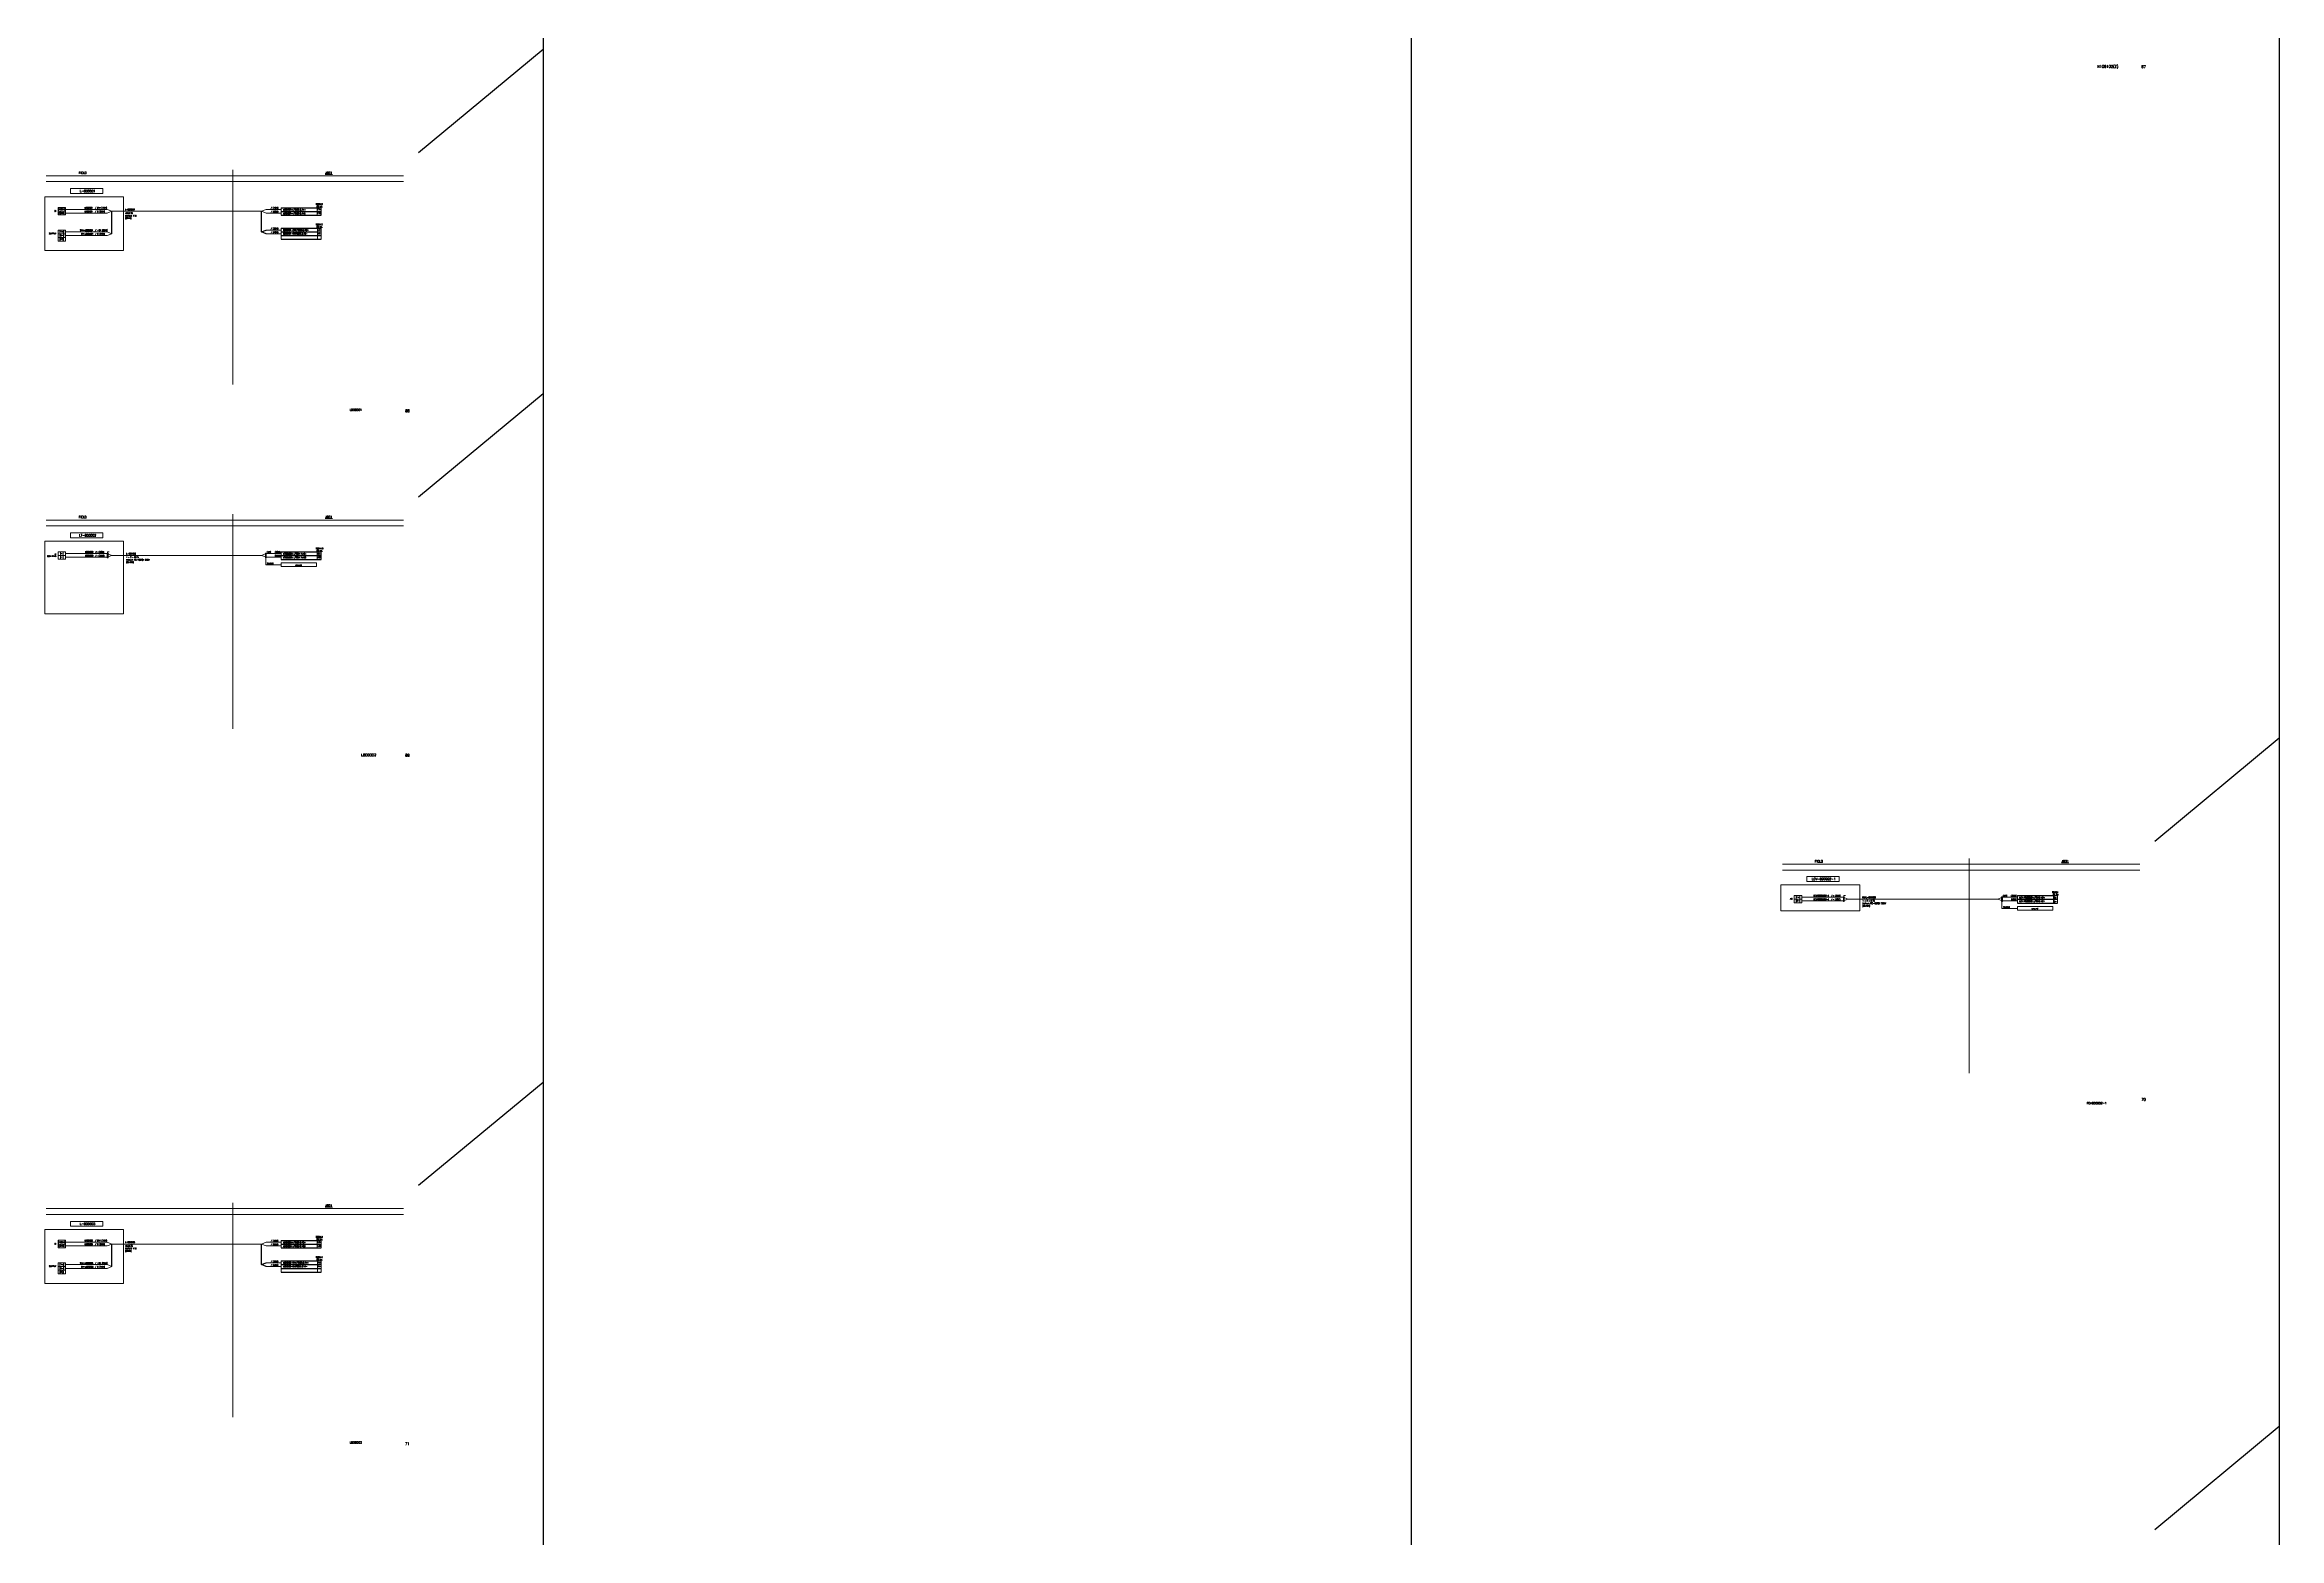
# Model space of a CAD drawing. Header units: millimetres. Extents: x -14942 to 24072, y -50285 to 2207.
# Drawn here: x -11676 to -9262, y -22244 to -20632 of the extents above; entities that cross this region are included whole.
import ezdxf
from ezdxf.enums import TextEntityAlignment as Align

# ---------------------------------------------------------------- set-up
doc = ezdxf.new("R2010")
doc.units = ezdxf.units.MM
doc.header["$MEASUREMENT"] = 0
for name, color, linetype in [('BORDER', 3, 'CONTINUOUS'), ('INSTRU', 4, 'CONTINUOUS'), ('INSTRUMENT', 1, 'CONTINUOUS'), ('LINE', 3, 'CONTINUOUS'), ('TEXT', 2, 'CONTINUOUS')]:
    doc.layers.add(name, color=color, linetype=linetype)
doc.styles.add('ROMANS', font='romans')

# ---------------------------------------------------------------- blocks, each defined once
blk = doc.blocks.new('Box')
at = {"layer": 'INSTRU', "color": 7, "lineweight": 13}
for p, q in [((660.5, -1853.3), (660.5, -1865.3)), ((699.6, -1853.3), (699.6, -1865.3)), ((703.7, -1853.3), (703.7, -1865.3))]:
    blk.add_line(p, q, dxfattribs=at)
at = {"layer": 'INSTRUMENT', "color": 7}
for p, q in [((660.5, -1853.3), (703.7, -1853.3)), ((660.5, -1857.3), (703.7, -1857.3)), ((660.5, -1861.3), (703.7, -1861.3)), ((660.5, -1865.3), (703.7, -1865.3))]:
    blk.add_line(p, q, dxfattribs=at)
blk = doc.blocks.new('BOX2')
at = {"layer": 'INSTRU', "color": 7, "lineweight": 13}
for p, q in [((-10467.9, -3369.9), (-10467.9, -3377.9)), ((-10428.8, -3369.9), (-10428.8, -3377.9)), ((-10424.6, -3369.9), (-10424.6, -3377.9))]:
    blk.add_line(p, q, dxfattribs=at)
at = {"layer": 'INSTRUMENT', "color": 7}
for p, q in [((-10467.9, -3369.9), (-10424.6, -3369.9)), ((-10467.9, -3373.9), (-10424.6, -3373.9)), ((-10467.9, -3377.9), (-10424.6, -3377.9))]:
    blk.add_line(p, q, dxfattribs=at)
blk = doc.blocks.new('AA')
at = {"layer": 'INSTRU', "color": 7, "lineweight": 13}
for p, q in [((660.4, -1836.1), (674.5, -1836.1)), ((660.4, -1836.1), (660.4, -1840.1)), ((660.4, -1840.1), (698.6, -1840.1)), ((667.7, -1836.1), (698.6, -1836.1)), ((698.6, -1836.1), (698.6, -1840.1))]:
    blk.add_line(p, q, dxfattribs=at)
at = {"layer": 'TEXT', "color": 7, "lineweight": 13, "style": 'ROMANS'}
blk.add_text('ground', height=1.5, dxfattribs=at).set_placement((675.9, -1839.1))

msp = doc.modelspace()

# ---------------------------------------------------------------- linework, layer by layer
at = {"layer": 'BORDER', "color": 7, "lineweight": 13}
for p, q in [((-11674, -20773.5), (-11288, -20773.5)), ((-11674, -20779.8), (-11288, -20779.8)), ((-11674, -21145.2), (-11288, -21145.2)), ((-11674, -21151.5), (-11288, -21151.5)), ((-9799, -21516.8), (-9413, -21516.8)), ((-9799, -21523.1), (-9413, -21523.1)), ((-11674, -21888.5), (-11288, -21888.5)), ((-11674, -21894.8), (-11288, -21894.8))]:
    msp.add_line(p, q, dxfattribs=at)
at = {"layer": 'BORDER', "color": 7, "lineweight": 13, "ltscale": 2.5}
for p, q in [((-11472.5, -20767.2), (-11472.5, -20998.8)), ((-11472.5, -21138.9), (-11472.5, -21370.4)), ((-9597.5, -21510.5), (-9597.5, -21742.1)), ((-11472.5, -21882.2), (-11472.5, -22113.7))]:
    msp.add_line(p, q, dxfattribs=at)
at = {"layer": 'INSTRU', "color": 7, "lineweight": 13}
for p, q in [((-11661.2, -20807.8), (-11653.2, -20807.8)), ((-11661.2, -20807.8), (-11661.2, -20811.8)), ((-11661.2, -20811.8), (-11653.2, -20811.8)), ((-11661.2, -20811.8), (-11661.2, -20815.8)), ((-11661.2, -20815.8), (-11653.2, -20815.8)), ((-11661.2, -20815.8), (-11653.2, -20815.8)), ((-11653.2, -20807.8), (-11653.2, -20811.8)), ((-11653.2, -20811.8), (-11653.2, -20815.8)), ((-11661.2, -20832.1), (-11653.2, -20832.1)), ((-11661.2, -20832.1), (-11653.2, -20832.1)), ((-11661.2, -20832.1), (-11653.2, -20832.1)), ((-11661.2, -20832.1), (-11661.2, -20836.1)), ((-11661.2, -20836.1), (-11661.2, -20844.1)), ((-11661.2, -20836.1), (-11653.2, -20836.1)), ((-11661.2, -20840.1), (-11653.2, -20840.1)), ((-11661.2, -20844.1), (-11653.2, -20844.1)), ((-11653.2, -20832.1), (-11653.2, -20836.1)), ((-11653.2, -20836.1), (-11653.2, -20844.1)), ((-11661.2, -21179.4), (-11653.2, -21179.4)), ((-11661.2, -21179.4), (-11661.2, -21183.4)), ((-11661.2, -21183.4), (-11653.2, -21183.4)), ((-11661.2, -21183.4), (-11661.2, -21187.4)), ((-11661.2, -21187.4), (-11653.2, -21187.4)), ((-11661.2, -21187.4), (-11653.2, -21187.4)), ((-11653.2, -21179.4), (-11653.2, -21183.4)), ((-11653.2, -21183.4), (-11653.2, -21187.4)), ((-11420.2, -21191.4), (-11420.2, -21191.6)), ((-9786.2, -21550.4), (-9778.2, -21550.4)), ((-9786.2, -21550.4), (-9786.2, -21554.4)), ((-9786.2, -21554.4), (-9778.2, -21554.4)), ((-9786.2, -21554.4), (-9786.2, -21558.4)), ((-9786.2, -21558.4), (-9778.2, -21558.4)), ((-9786.2, -21558.4), (-9778.2, -21558.4)), ((-9778.2, -21550.4), (-9778.2, -21554.4)), ((-9778.2, -21554.4), (-9778.2, -21558.4)), ((-9545.3, -21562.4), (-9545.3, -21562.5)), ((-11661.2, -21922.7), (-11653.2, -21922.7)), ((-11661.2, -21922.7), (-11661.2, -21926.7)), ((-11661.2, -21926.7), (-11653.2, -21926.7)), ((-11661.2, -21926.7), (-11661.2, -21930.7)), ((-11661.2, -21930.7), (-11653.2, -21930.7)), ((-11661.2, -21930.7), (-11653.2, -21930.7)), ((-11653.2, -21922.7), (-11653.2, -21926.7)), ((-11653.2, -21926.7), (-11653.2, -21930.7)), ((-11661.2, -21947), (-11653.2, -21947)), ((-11661.2, -21947), (-11653.2, -21947)), ((-11661.2, -21947), (-11653.2, -21947)), ((-11661.2, -21947), (-11661.2, -21951)), ((-11661.2, -21951), (-11661.2, -21959)), ((-11661.2, -21951), (-11653.2, -21951)), ((-11661.2, -21955), (-11653.2, -21955)), ((-11661.2, -21959), (-11653.2, -21959)), ((-11653.2, -21947), (-11653.2, -21951)), ((-11653.2, -21951), (-11653.2, -21959))]:
    msp.add_line(p, q, dxfattribs=at)
at = {"layer": 'INSTRUMENT', "color": 7}
for p, q in [((-11137.4, -2798.3), (-11137.4, -38144.8)), ((-10199.9, -2798.3), (-10199.9, -35286.8)), ((-9262.4, -3170), (-9262.4, -50285.5)), ((-11271.9, -20748.4), (-11137.4, -20636.9)), ((-11603.2, -20836.1), (-11603.2, -20811.8)), ((-11441.3, -20834.1), (-11441.3, -20811.8)), ((-11441.3, -20834.1), (-11436.3, -20832.1)), ((-11436.3, -20836.1), (-11441.3, -20834.1)), ((-11271.9, -21120.1), (-11137.4, -21008.6)), ((-11271.9, -21120.1), (-11137.4, -21008.6)), ((-9396.9, -21491.7), (-9262.4, -21380.2)), ((-11271.9, -21863.3), (-11137.4, -21751.9)), ((-11271.9, -21863.3), (-11137.4, -21751.9)), ((-11603.2, -21951), (-11603.2, -21926.7)), ((-11441.3, -21949), (-11441.3, -21926.7)), ((-11441.3, -21949), (-11436.3, -21947)), ((-11436.3, -21951), (-11441.3, -21949)), ((-9396.9, -22235), (-9262.4, -22123.5))]:
    msp.add_line(p, q, dxfattribs=at)
at = {"layer": 'LINE', "color": 7, "lineweight": 13, "ltscale": 8}
for p, q in [((-11675.6, -20854.3), (-11675.6, -20796.2)), ((-11590.4, -20796.2), (-11675.6, -20796.2)), ((-11590.4, -20854.3), (-11590.4, -20796.2)), ((-11590.4, -20854.3), (-11675.6, -20854.3)), ((-11675.6, -21246.6), (-11675.6, -21167.8)), ((-11590.4, -21167.8), (-11675.6, -21167.8)), ((-11590.4, -21246.6), (-11590.4, -21167.8)), ((-11590.4, -21246.6), (-11675.6, -21246.6)), ((-9800.6, -21566.9), (-9800.6, -21538.8)), ((-9715.4, -21538.8), (-9800.6, -21538.8)), ((-9715.4, -21566.9), (-9715.4, -21538.8)), ((-9715.4, -21566.9), (-9800.6, -21566.9)), ((-11675.6, -21969.2), (-11675.6, -21911.1)), ((-11590.4, -21911.1), (-11675.6, -21911.1)), ((-11590.4, -21969.2), (-11590.4, -21911.1)), ((-11590.4, -21969.2), (-11675.6, -21969.2))]:
    msp.add_line(p, q, dxfattribs=at)
at = {"layer": 'LINE', "color": 7, "lineweight": 13}
for p, q in [((-11647.8, -20787.4), (-11612.7, -20787.4)), ((-11647.8, -20787.4), (-11647.8, -20792.6)), ((-11647.8, -20792.6), (-11612.7, -20792.6)), ((-11612.7, -20787.4), (-11612.7, -20792.6)), ((-11653.2, -20809.8), (-11608.2, -20809.8)), ((-11653.2, -20813.8), (-11608.2, -20813.8)), ((-11603.2, -20811.8), (-11608.2, -20809.8)), ((-11608.2, -20813.8), (-11603.2, -20811.8)), ((-11603.2, -20811.8), (-11441.3, -20811.8)), ((-11441.3, -20811.8), (-11436.3, -20809.8)), ((-11441.3, -20811.8), (-11436.3, -20813.8)), ((-11420.2, -20809.8), (-11436.3, -20809.8)), ((-11420.2, -20813.8), (-11436.3, -20813.8)), ((-11653.2, -20834.1), (-11608.2, -20834.1)), ((-11653.2, -20838.1), (-11608.2, -20838.1)), ((-11603.2, -20836.1), (-11608.2, -20834.1)), ((-11608.2, -20838.1), (-11603.2, -20836.1)), ((-11420.2, -20832.1), (-11436.3, -20832.1)), ((-11420.2, -20836.1), (-11436.3, -20836.1)), ((-11647.8, -21159), (-11612.7, -21159)), ((-11647.8, -21159), (-11647.8, -21164.3)), ((-11612.7, -21159), (-11612.7, -21164.3)), ((-11653.2, -21181.4), (-11608.2, -21181.4)), ((-11653.2, -21185.4), (-11608.2, -21185.4)), ((-11647.8, -21164.3), (-11612.7, -21164.3)), ((-11608.2, -21180.8), (-11608.2, -21186)), ((-11608.2, -21180.8), (-11607.2, -21180.8)), ((-11603.2, -21183.4), (-11608.2, -21181.4)), ((-11608.2, -21185.4), (-11603.2, -21183.4)), ((-11608.2, -21186), (-11607.2, -21186)), ((-11607.7, -21179.5), (-11605.9, -21179.5)), ((-11607.2, -21180.8), (-11607.2, -21186)), ((-11603.2, -21183.4), (-11441.3, -21183.4)), ((-11441.3, -21183.4), (-11436.3, -21181.4)), ((-11441.3, -21183.4), (-11436.3, -21185.4)), ((-11436.3, -21180.8), (-11437.3, -21180.8)), ((-11437.3, -21180.8), (-11437.3, -21186)), ((-11436.3, -21186), (-11437.3, -21186)), ((-11436.8, -21186), (-11436.8, -21193.4)), ((-11436.3, -21180.8), (-11436.3, -21186)), ((-11420.2, -21181.4), (-11436.3, -21181.4)), ((-11420.2, -21185.4), (-11436.3, -21185.4)), ((-11420.3, -21193.4), (-11436.8, -21193.4)), ((-9772.8, -21530), (-9737.7, -21530)), ((-9772.8, -21530), (-9772.8, -21535.2)), ((-9772.8, -21535.2), (-9737.7, -21535.2)), ((-9737.7, -21530), (-9737.7, -21535.2)), ((-9778.2, -21552.4), (-9733.2, -21552.4)), ((-9778.2, -21556.4), (-9733.2, -21556.4)), ((-9733.2, -21551.8), (-9733.2, -21557)), ((-9733.2, -21551.8), (-9732.2, -21551.8)), ((-9728.2, -21554.4), (-9733.2, -21552.4)), ((-9733.2, -21556.4), (-9728.2, -21554.4)), ((-9733.2, -21557), (-9732.2, -21557)), ((-9732.7, -21550.5), (-9731, -21550.5)), ((-9732.2, -21551.8), (-9732.2, -21557)), ((-9566.4, -21554.4), (-9561.4, -21552.4)), ((-9566.4, -21554.4), (-9561.4, -21556.4)), ((-9561.4, -21551.8), (-9562.4, -21551.8)), ((-9562.4, -21551.8), (-9562.4, -21557)), ((-9561.4, -21557), (-9562.4, -21557)), ((-9561.9, -21557), (-9561.9, -21564.4)), ((-9561.9, -21557), (-9561.9, -21564.4)), ((-9545.3, -21564.4), (-9561.9, -21564.4)), ((-9561.4, -21551.8), (-9561.4, -21557)), ((-9545.3, -21552.4), (-9561.4, -21552.4)), ((-9545.3, -21556.4), (-9561.4, -21556.4)), ((-11647.8, -21902.3), (-11612.7, -21902.3)), ((-11647.8, -21902.3), (-11647.8, -21907.5)), ((-11647.8, -21907.5), (-11612.7, -21907.5)), ((-11612.7, -21902.3), (-11612.7, -21907.5)), ((-11653.2, -21924.7), (-11608.2, -21924.7)), ((-11653.2, -21928.7), (-11608.2, -21928.7)), ((-11603.2, -21926.7), (-11608.2, -21924.7)), ((-11608.2, -21928.7), (-11603.2, -21926.7)), ((-11603.2, -21926.7), (-11441.3, -21926.7)), ((-11441.3, -21926.7), (-11436.3, -21924.7)), ((-11441.3, -21926.7), (-11436.3, -21928.7)), ((-11420.2, -21924.7), (-11436.3, -21924.7)), ((-11420.2, -21928.7), (-11436.3, -21928.7)), ((-11653.2, -21949), (-11608.2, -21949)), ((-11653.2, -21953), (-11608.2, -21953)), ((-11603.2, -21951), (-11608.2, -21949)), ((-11608.2, -21953), (-11603.2, -21951)), ((-11420.2, -21947), (-11436.3, -21947)), ((-11420.2, -21951), (-11436.3, -21951))]:
    msp.add_line(p, q, dxfattribs=at)
at = {"layer": 'LINE', "color": 0, "lineweight": 13}
msp.add_line((-9728.2, -21554.4), (-9566.4, -21554.4), dxfattribs=at)
at = {"layer": 'TEXT', "color": 7, "lineweight": 13}
for p, q in [((-11607.7, -21180.8), (-11607.7, -21179.5)), ((-9732.7, -21551.8), (-9732.7, -21550.5))]:
    msp.add_line(p, q, dxfattribs=at)

# ---------------------------------------------------------------- block references
at = {"layer": 'INSTRUMENT', "color": 7}
for p in [(-952.4, -17438.1), (-952.4, -17809.7), (922.6, -18180.7), (-952.4, -18553)]:
    msp.add_blockref('BOX2', p, dxfattribs=at)
at = {"layer": 'INSTRUMENT', "color": 1}
for name, p in [('Box', (-12080.7, -18976.8)), ('AA', (-12080.7, -19355.4)), ('AA', (-10205.7, -19726.3)), ('Box', (-12080.7, -20091.7))]:
    msp.add_blockref(name, p, dxfattribs=at)

# ---------------------------------------------------------------- texts
at = {"layer": 'TEXT', "color": 7, "lineweight": 13, "style": 'ROMANS'}
for s, height, p in [('H106102(Z)', 2.8, (-9459, -20656.9)), ('FIELD', 2.4, (-11638.9, -20771.5)), ('%%UJB01', 2.4, (-11372.7, -20771.5)), ('L800001', 1.5, (-11632.5, -20808.8)), ('L800001', 1.5, (-11632.5, -20812.8)), ('/ 24V (1BK)', 1.5, (-11621.4, -20808.8)), ('/', 1.5, (-11621.4, -20812.8)), ('0 (2BK)', 1.5, (-11618.8, -20812.8)), ('/ (1BK)', 1.5, (-11431.6, -20809)), ('/ (2BK)', 1.5, (-11431.6, -20813)), ('L800001+/TBDDI.2:11+', 1.5, (-11418, -20810.9)), ('L800001-/TBDDI.2:11S', 1.5, (-11418, -20814.9)), ('TBDDI.2', 1.5, (-11383, -20826.9)), ('TBDDI.2', 1.5, (-11382.8, -20804.9)), ('TB No.', 1.5, (-11382.2, -20807.4)), ('11+', 1.35, (-11381.1, -20810.6)), ('11S', 1.35, (-11381.1, -20814.6)), ('24V-L800001', 1.5, (-11637.6, -20833.1)), ('0V-L800001', 1.5, (-11636.1, -20837.1)), ('/', 1.5, (-11621.4, -20833.1)), ('/', 1.5, (-11621.4, -20837.1)), ('0 (4BK)', 1.5, (-11618.8, -20837.1)), ('+24 (3BK)', 1.5, (-11618.8, -20833.1)), ('/ (3BK)', 1.5, (-11431.6, -20831.3)), ('/ (4BK)', 1.5, (-11431.6, -20835.3)), ('TB No.', 1.5, (-11382.2, -20829.4)), ('12+', 1.35, (-11381.1, -20832.7)), ('12-', 1.35, (-11381.1, -20836.7)), ('L800001', 2.24, (-11346.2, -21027.3)), ('FIELD', 2.4, (-11638.9, -21143.1)), ('%%UJB01', 2.4, (-11372.7, -21143.1)), ('L800002', 1.5, (-11631.9, -21180.4)), ('L800002', 1.5, (-11631.9, -21184.4)), ('/+ (1BK)', 1.5, (-11621.4, -21180.4)), ('/- (1WH)', 1.5, (-11621.4, -21184.4)), ('L-800002', 1.5, (-11587.6, -21182.2)), ('Instrum RE-Y(ST)Y 500V', 1.5, (-11587.6, -21188.8)), ('1 x 2 x 0.75', 1.5, (-11587.6, -21186.1)), ('(1P)', 1.5, (-11435.7, -21180.5)), ('LT800002+/TBDAI.1:10+', 1.5, (-11418, -21182.5)), ('LT800002-/TBDAI.1:10S', 1.5, (-11418, -21186.5)), ('TBDAI.01', 1.5, (-11382.8, -21176.6)), ('TB No.', 1.5, (-11382.2, -21179.1)), ('10+', 1.35, (-11381.2, -21182.3)), ('10S', 1.35, (-11381.2, -21186.2)), ('(BLACK)', 1.5, (-11587.6, -21191.5)), ('SHIELD', 1.5, (-11435.4, -21192.8)), ('L800002', 2.8, (-11334, -21400.2)), ('FIELD', 2.4, (-9763.9, -21514.8)), ('%%UJB01', 2.4, (-9497.7, -21514.8)), ('LCV/F800002-1', 1.5, (-9765.4, -21551.4)), ('/+ (1WH)', 1.5, (-9746.4, -21551.4)), ('(1P)', 1.5, (-9560.8, -21551.5)), ('TBAO.1', 1.5, (-9507.8, -21547.5)), ('TB No.', 1.5, (-9507.2, -21550)), ('LCV/F800002-1', 1.5, (-9765.4, -21555.4)), ('/- (1BK)', 1.5, (-9746.4, -21555.4)), ('SHIELD', 1.5, (-9560.4, -21563.7)), ('LCV-F800002+/TBAO.1:2+', 1.5, (-9543.1, -21553.5)), ('LCV-F800002-/TBAO.1:2-', 1.5, (-9543.1, -21557.4)), ('2+', 1.5, (-9505.7, -21553.6)), ('2-', 1.5, (-9505.7, -21557.6)), ('FCV800002-1', 2.24, (-9470.4, -21775.7)), ('%%UJB01', 2.4, (-11372.7, -21886.4)), ('L800003', 1.5, (-11632.5, -21923.7)), ('L800003', 1.5, (-11632.5, -21927.7)), ('/ 24V (1BK)', 1.5, (-11621.4, -21923.7)), ('/', 1.5, (-11621.4, -21927.7)), ('0 (2BK)', 1.5, (-11618.8, -21927.7)), ('/ (1BK)', 1.5, (-11431.6, -21923.9)), ('/ (2BK)', 1.5, (-11431.6, -21927.9)), ('L800003+/TBDDI.2:13+', 1.5, (-11418, -21925.8)), ('L800003-/TBDDI.2:13S', 1.5, (-11418, -21929.8)), ('TBDDI.2', 1.5, (-11382.8, -21919.9)), ('TB No.', 1.5, (-11382.2, -21922.4)), ('13+', 1.35, (-11381.1, -21925.5)), ('13S', 1.35, (-11381.1, -21929.5)), ('24V-L800003', 1.5, (-11637.6, -21948)), ('0V-L800003', 1.5, (-11636.1, -21952)), ('/', 1.5, (-11621.4, -21948)), ('/', 1.5, (-11621.4, -21952)), ('0 (4BK)', 1.5, (-11618.8, -21952)), ('+24 (3BK)', 1.5, (-11618.8, -21948)), ('/ (3BK)', 1.5, (-11431.6, -21946.2)), ('/ (4BK)', 1.5, (-11431.6, -21950.2)), ('TBDDI.2', 1.5, (-11383, -21941.8)), ('TB No.', 1.5, (-11382.2, -21944.3)), ('14+', 1.35, (-11381.1, -21947.6)), ('14-', 1.35, (-11381.1, -21951.6)), ('L800003', 2.24, (-11346.2, -22142.2))]:
    msp.add_text(s, height=height, dxfattribs=at).set_placement(p)
for s, height, p in [('67', 2.8, (-9409, -20655.8)), ('[4COM]', 1.5, (-11657.2, -20809.8)), ('[5NO]', 1.5, (-11657.2, -20813.8)), ('[1+]', 1.5, (-11657.2, -20834.1)), ('[2-]', 1.5, (-11657.2, -20838.1)), ('[PE]', 1.5, (-11657.2, -20842.1)), ('68', 2.8, (-11283.9, -21027.4)), ('[+]', 1.5, (-11657.2, -21181.4)), ('[-]', 1.5, (-11657.2, -21185.4)), ('69', 2.8, (-11283.9, -21399.1)), ('[1+]', 1.5, (-9782.2, -21552.4)), ('[2-]', 1.5, (-9782.2, -21556.4)), ('70', 2.8, (-9409, -21770.7)), ('[4COM]', 1.5, (-11657.2, -21924.7)), ('[5NO]', 1.5, (-11657.2, -21928.7)), ('[1+]', 1.5, (-11657.2, -21949)), ('[2-]', 1.5, (-11657.2, -21953)), ('[PE]', 1.5, (-11657.2, -21957)), ('71', 2.8, (-11283.9, -22142.3))]:
    msp.add_text(s, height=height, dxfattribs=at).set_placement(p, align=Align.MIDDLE)
for s, p in [('L-800001', (-11629.3, -20791.2)), ('LT-800002', (-11629.3, -21162.9)), ('LCV-800002-1', (-9754.4, -21533.8)), ('L-800003', (-11629.3, -21906.1))]:
    msp.add_text(s, height=2.4, dxfattribs=at).set_placement(p, align=Align.CENTER)
for s, p in [('DI', (-11663.2, -20812.3)), ('SUPPLY', (-11663.2, -20836.5)), ('COM PWR', (-11663.2, -21185)), ('AI', (-11663.2, -21182.8)), ('(1WH)', (-11421.1, -21184.4)), ('(1BK)', (-11421.1, -21180.4)), ('(1WH)', (-9546.2, -21551.4)), ('AO', (-9788.2, -21554.8)), ('(1BK)', (-9546.2, -21555.4)), ('DI', (-11663.2, -21927.2)), ('SUPPLY', (-11663.2, -21951.5))]:
    msp.add_text(s, height=1.5, dxfattribs=at).set_placement(p, align=Align.RIGHT)
at = {"layer": 'TEXT', "color": 4, "lineweight": 13, "style": 'ROMANS'}
for s, p in [('L-800001', (-11588.7, -20810.6)), ('4Cx0.75', (-11588.7, -20814.7)), ('OLFLEX 110', (-11588.7, -20817.4)), ('(GRAY)', (-11588.7, -20820.1)), ('L-800003', (-11588.7, -21925.5)), ('4Cx0.75', (-11588.7, -21929.6)), ('OLFLEX 110', (-11588.7, -21932.3)), ('(GRAY)', (-11588.7, -21935))]:
    msp.add_text(s, height=1.5, dxfattribs=at).set_placement(p)
at = {"layer": 'TEXT', "color": 7, "lineweight": 13, "style": 'ROMANS', "width": 0.98}
for s, p in [('L800001-24V/TBDDI.2:12+', (-11418.1, -20832.8)), ('L800001-0V/TBDDI.2:12-', (-11418.1, -20836.8)), ('L800003-24V/TBDDI.2:14+', (-11418.1, -21947.7)), ('L800003-0V/TBDDI.2:14-', (-11418.1, -21951.7))]:
    msp.add_text(s, height=1.5, dxfattribs=at).set_placement(p)
at = {"layer": 'TEXT', "color": 0, "lineweight": 13, "style": 'ROMANS'}
for s, p in [('CV/L-800002', (-9712.6, -21553.2)), ('Instrum RE-Y(ST)Y 500V', (-9712.6, -21559.7)), ('(BLACK)', (-9712.6, -21562.4)), ('1 x 2 x 0.75', (-9712.6, -21557))]:
    msp.add_text(s, height=1.5, dxfattribs=at).set_placement(p)

doc.saveas('drawing.dxf')
